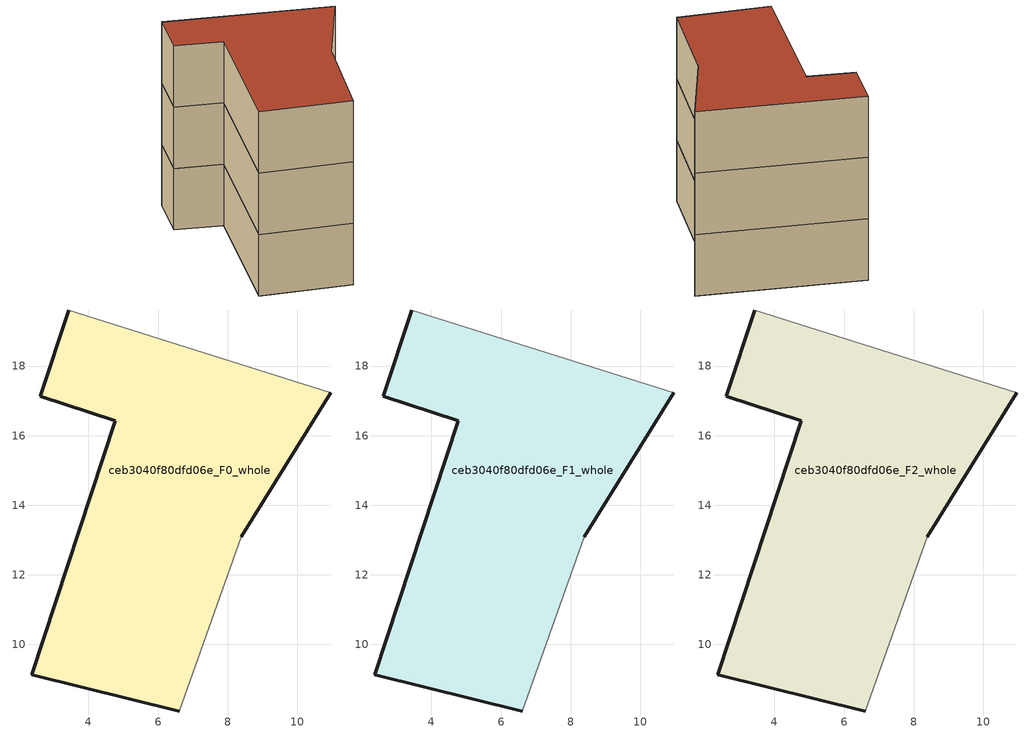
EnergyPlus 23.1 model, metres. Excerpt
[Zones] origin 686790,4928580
ceb3040f80dfd06e_F0_whole
 floor ground (EU_floor_Construction): 6.61,8.08 8.4,13.09 10.97,17.23 3.44,19.61 2.62,17.13 4.77,16.42 2.37,9.12 z0
 wall outside (EU_wall_Construction): 10.97,17.23 8.4,13.09 / 6.61,8.08 2.37,9.12 4.77,16.42 2.62,17.13 3.44,19.61 z0:3
 wall adiabatic (EU_wall_Construction): 8.4,13.09 6.61,8.08 / 3.44,19.61 10.97,17.23 z0:3
ceb3040f80dfd06e_F1_whole
 floor to ceb3040f80dfd06e_F0_whole (EU_floor_Construction): 6.61,8.08 8.4,13.09 10.97,17.23 3.44,19.61 2.62,17.13 4.77,16.42 2.37,9.12 z3
 wall outside (EU_wall_Construction): 10.97,17.23 8.4,13.09 / 6.61,8.08 2.37,9.12 4.77,16.42 2.62,17.13 3.44,19.61 z3:6
 wall adiabatic (EU_wall_Construction): 8.4,13.09 6.61,8.08 / 3.44,19.61 10.97,17.23 z3:6
ceb3040f80dfd06e_F2_whole
 floor to ceb3040f80dfd06e_F1_whole (EU_floor_Construction): 6.61,8.08 8.4,13.09 10.97,17.23 3.44,19.61 2.62,17.13 4.77,16.42 2.37,9.12 z6
 wall outside (EU_wall_Construction): 10.97,17.23 8.4,13.09 / 6.61,8.08 2.37,9.12 4.77,16.42 2.62,17.13 3.44,19.61 z6:9
 wall adiabatic (EU_wall_Construction): 8.4,13.09 6.61,8.08 / 3.44,19.61 10.97,17.23 z6:9
 roof outside (EU_roof_Construction): 10.97,17.23 8.4,13.09 6.61,8.08 2.37,9.12 4.77,16.42 2.62,17.13 3.44,19.61 z9
[Building]
EU S2 Campaign: North Axis=0; Terrain=City; Solar Distribution=FullExterior
[Site:Location]
Bologna: Latitude=44.5; Longitude=11.25; Time Zone=1; Elevation=37
[SizingPeriod:WeatherFileDays]
AnnualSizingPeriod: Begin Month=1; Begin Day of Month=1; End Month=12; End Day of Month=31; Day of Week for Start Day=Monday; Use Weather File Daylight Saving Period=No; Use Weather File Rain and Snow Indicators=No
[MATERIAL]
EU_InternalMass_Material: Roughness=MediumRough; Thickness=0.1; Conductivity=1; Density=1800; Specific Heat=900; Thermal Absorptance=0.9; Solar Absorptance=0.7; Visible Absorptance=0.7
[MATERIAL:NOMASS] Roughness=MediumRough; Thermal Absorptance=0.9; Solar Absorptance=0.7; Visible Absorptance=0.7
Name | Thermal Resistance
EU_wall_NoMass | 0.781309
EU_roof_NoMass | 0.418499
EU_floor_NoMass | 0.563442
[CONSTRUCTION]
EU_wall_Construction: EU_wall_NoMass
EU_roof_Construction: EU_roof_NoMass
EU_floor_Construction: EU_floor_NoMass
EU_InternalMass_Construction: EU_InternalMass_Material
[ZONE] Type=1; Multiplier=1; Ceiling Height=autocalculate; Floor Area=autocalculate; Part of Total Floor Area=Yes
Name | Volume
ceb3040f80dfd06e_F0_whole | 161.926
ceb3040f80dfd06e_F1_whole; ceb3040f80dfd06e_F2_whole | 161.927
[INTERNALMASS] Construction=EU_InternalMass_Construction; Surface Area=53.9754
Name | Zone or ZoneList
ceb3040f80dfd06e_F0_whole_EU_InternalMass | ceb3040f80dfd06e_F0_whole
ceb3040f80dfd06e_F1_whole_EU_InternalMass | ceb3040f80dfd06e_F1_whole
ceb3040f80dfd06e_F2_whole_EU_InternalMass | ceb3040f80dfd06e_F2_whole
[OTHEREQUIPMENT] Fuel Type=Electricity; Design Level Calculation Method=Watts/Area; Power per Zone Floor Area=1; Fraction Latent=0; Fraction Radiant=0; Fraction Lost=0; Carbon Dioxide Generation Rate=0; EndUse Subcategory=EU_Step8_InternalGains
Name | Zone or ZoneList or Space or SpaceList | Schedule
EU_Step8_InternalGain_ceb3040f80dfd06e_F0_whole_f000 | ceb3040f80dfd06e_F0_whole | EU_Step8_GainSchedule_ceb3040f80dfd06e_F0_whole_f000
EU_Step8_InternalGain_ceb3040f80dfd06e_F1_whole_f000 | ceb3040f80dfd06e_F1_whole | EU_Step8_GainSchedule_ceb3040f80dfd06e_F1_whole_f000
EU_Step8_InternalGain_ceb3040f80dfd06e_F2_whole_f000 | ceb3040f80dfd06e_F2_whole | EU_Step8_GainSchedule_ceb3040f80dfd06e_F2_whole_f000
[ZONEVENTILATION:DESIGNFLOWRATE] Schedule=EU_AlwaysOn; Design Flow Rate Calculation Method=AirChanges/Hour; Air Changes per Hour=0.692607; Ventilation Type=Natural; Fan Pressure Rise=0; Fan Total Efficiency=1; Constant Term Coefficient=1; Temperature Term Coefficient=0; Velocity Term Coefficient=0; Velocity Squared Term Coefficient=0; Minimum Indoor Temperature=-100; Maximum Indoor Temperature=100; Delta Temperature=-100; Minimum Outdoor Temperature=-100; Maximum Outdoor Temperature=100; Maximum Wind Speed=40
Name | Zone or ZoneList or Space or SpaceList
EU_ConstantAir_ceb3040f80dfd06e_F0_whole | ceb3040f80dfd06e_F0_whole
EU_ConstantAir_ceb3040f80dfd06e_F1_whole | ceb3040f80dfd06e_F1_whole
EU_ConstantAir_ceb3040f80dfd06e_F2_whole | ceb3040f80dfd06e_F2_whole
[HVACTEMPLATE:THERMOSTAT] Constant Heating Setpoint=20; Constant Cooling Setpoint=50
EU_HeatOnly_ceb3040f80dfd06e_F0_whole; EU_HeatOnly_ceb3040f80dfd06e_F1_whole; EU_HeatOnly_ceb3040f80dfd06e_F2_whole
[HVACTEMPLATE:ZONE:IDEALLOADSAIRSYSTEM] System Availability Schedule=EU_AlwaysOn; Maximum Heating Supply Air Temperature=50; Minimum Cooling Supply Air Temperature=13; Maximum Heating Supply Air Humidity Ratio=0.0156; Minimum Cooling Supply Air Humidity Ratio=0.0077; Heating Limit=NoLimit; Cooling Limit=NoLimit; Heating Availability Schedule=EU_AlwaysOn; Cooling Availability Schedule=EU_CoolingOff; Dehumidification Control Type=ConstantSensibleHeatRatio; Cooling Sensible Heat Ratio=0.7; Dehumidification Setpoint=60; Humidification Control Type=None; Humidification Setpoint=30; Outdoor Air Method=None; Outdoor Air Flow Rate per Person=0.00944; Outdoor Air Flow Rate per Zone Floor Area=0; Outdoor Air Flow Rate per Zone=0; Demand Controlled Ventilation Type=None; Outdoor Air Economizer Type=NoEconomizer; Heat Recovery Type=None; Sensible Heat Recovery Effectiveness=0.7; Latent Heat Recovery Effectiveness=0.65
Name | Template Thermostat
ceb3040f80dfd06e_F0_whole | EU_HeatOnly_ceb3040f80dfd06e_F0_whole
ceb3040f80dfd06e_F1_whole | EU_HeatOnly_ceb3040f80dfd06e_F1_whole
ceb3040f80dfd06e_F2_whole | EU_HeatOnly_ceb3040f80dfd06e_F2_whole
[SIZING:ZONE] Zone Cooling Design Supply Air Temperature Input Method=SupplyAirTemperature; Zone Cooling Design Supply Air Temperature=13; Zone Heating Design Supply Air Temperature Input Method=SupplyAirTemperature; Zone Heating Design Supply Air Temperature=50; Zone Cooling Design Supply Air Humidity Ratio=0.008; Zone Heating Design Supply Air Humidity Ratio=0.008; Cooling Design Air Flow Method=DesignDay; Cooling Design Air Flow Rate=0; Cooling Minimum Air Flow per Zone Floor Area=0.000762; Cooling Minimum Air Flow=0; Cooling Minimum Air Flow Fraction=0.2; Heating Design Air Flow Method=DesignDay; Heating Design Air Flow Rate=0; Heating Maximum Air Flow per Zone Floor Area=0.002032; Heating Maximum Air Flow=0.141576; Heating Maximum Air Flow Fraction=0.3; Account for Dedicated Outdoor Air System=No; Dedicated Outdoor Air System Control Strategy=NeutralSupplyAir; Dedicated Outdoor Air Low Setpoint Temperature for Design=autosize; Dedicated Outdoor Air High Setpoint Temperature for Design=autosize; Zone Load Sizing Method=Sensible Load Only No Latent Load; Zone Latent Cooling Design Supply Air Humidity Ratio Input Method=HumidityRatioDifference; Zone Cooling Design Supply Air Humidity Ratio Difference=0.005; Zone Latent Heating Design Supply Air Humidity Ratio Input Method=HumidityRatioDifference; Zone Humidification Design Supply Air Humidity Ratio Difference=0.005
ceb3040f80dfd06e_F0_whole; ceb3040f80dfd06e_F1_whole; ceb3040f80dfd06e_F2_whole
[SCHEDULE:CONSTANT]
Name | Hourly Value
EU_AlwaysOn | 1
EU_CoolingOff | 0
[SCHEDULE:FILE] Column Number=1; Rows to Skip at Top=0; Number of Hours of Data=8760; Column Separator=Comma; Interpolate to Timestep=No; Minutes per Item=60; Adjust Schedule for Daylight Savings=Yes
Name | File
EU_Step8_GainSchedule_ceb3040f80dfd06e_F0_whole_f000 | ../../schedules/ceb3040f80dfd06e/ceb3040f80dfd06e_F0_whole_f000_gain.csv
EU_Step8_GainSchedule_ceb3040f80dfd06e_F1_whole_f000 | ../../schedules/ceb3040f80dfd06e/ceb3040f80dfd06e_F1_whole_f000_gain.csv
EU_Step8_GainSchedule_ceb3040f80dfd06e_F2_whole_f000 | ../../schedules/ceb3040f80dfd06e/ceb3040f80dfd06e_F2_whole_f000_gain.csv
